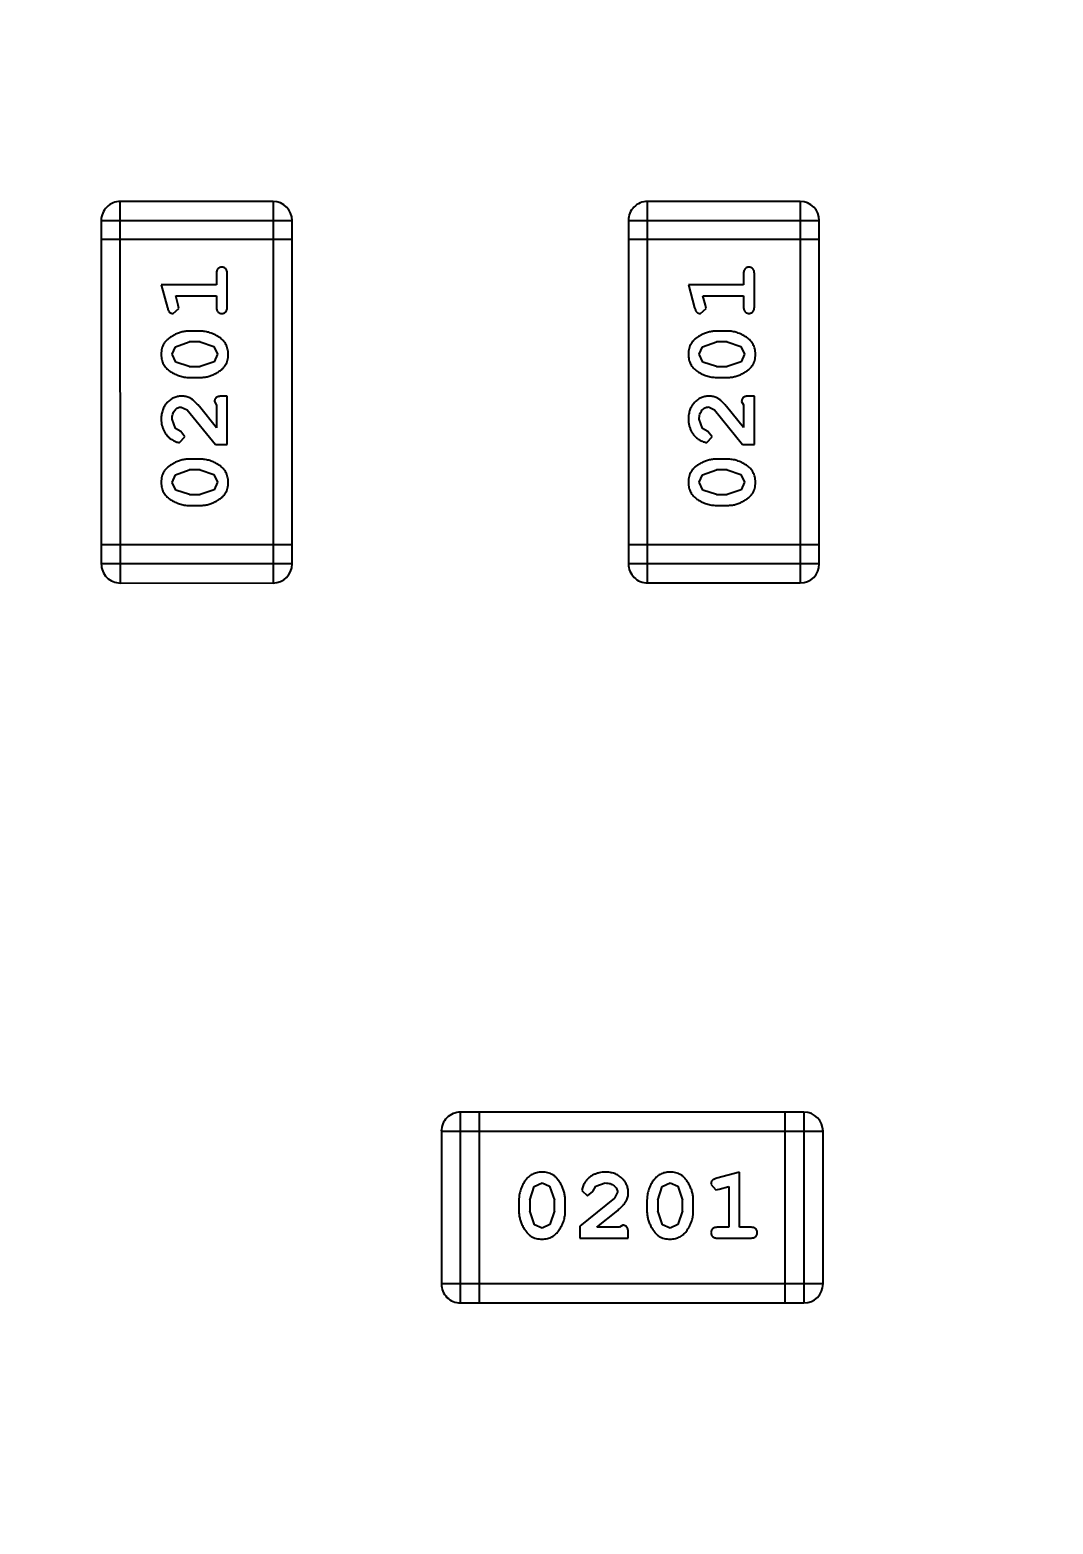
# Model space of a CAD drawing. Header units: millimetres. Extents: x -49 to 153, y -182 to -55.
# Drawn here: x 129.915 to 131.549, y -124.369 to -121.981 of the extents above; entities that cross this region are included whole.
import ezdxf

# ---------------------------------------------------------------- set-up
doc = ezdxf.new("R2010")
doc.units = ezdxf.units.MM
doc.header["$LTSCALE"] = 1.21
doc.header["$MEASUREMENT"] = 0
doc.header["$PDMODE"] = 3
doc.header["$PDSIZE"] = 0.3125
doc.layers.get('0').update_dxf_attribs({"linetype": 'CONTINUOUS'})
doc.layers.get('DEFPOINTS').update_dxf_attribs({"linetype": 'CONTINUOUS'})
doc.layers.add('Dim', color=3, linetype='CONTINUOUS', lineweight=25)
doc.styles.get("Standard").update_dxf_attribs({"font": 'txt', "width": 0.8})
doc.dimstyles.get("Standard").update_dxf_attribs({"dimtxt": 0.15625, "dimasz": 0.1875, "dimexe": 0.125, "dimexo": 0.0625, "dimgap": 0.09, "dimtad": 0, "dimtih": 1, "dimtoh": 1, "dimzin": 4, "dimdsep": 46, "dimtxsty": 'Standard', "dimblk": '_FILLED', "dimblk1": '_FILLED', "dimblk2": '_FILLED', "dimcen": 0.09, "dimazin": 1, "dimtp": 0.01, "dimtm": 0.01, "dimtfac": 1, "dimtofl": 0, "dimtmove": 0, "dimatfit": 3, "dimldrblk": '_FILLED', "dimfxl": 1, "dimtolj": 1, "dimtzin": 4, "dimarcsym": 0})

# ---------------------------------------------------------------- blocks, each defined once
blk = doc.blocks.new('_FILLED')
at = {"color": 0, "linetype": 'ByBlock'}
blk.add_solid([(0, 0), (-1, 0.1667), (-1, -0.1667)], dxfattribs=at)
blk = doc.blocks.new('*D79')
at = {"layer": 'DEFPOINTS', "color": 0}
for p in [(103.9882, -113.9099), (95.9455, -118.3888), (95.7094, -126.5744), (123.0081, -126.5744), (150.6978, -126.5744)]:
    blk.add_point(p, dxfattribs=at)
at = {"layer": 'Dim', "color": 0, "lineweight": -2}
for p, q in [((103.9361, -113.8752), (99.3703, -110.835)), ((95.6469, -126.5744), (94.6096, -126.5744))]:
    blk.add_line(p, q, dxfattribs=at)
for start, end in [(149.38213, 160.15016), (166.19189, 176.95991)]:
    blk.add_arc((123.0081, -126.5744), 28.2735, start, end, dxfattribs=at)
at = {"layer": 'Dim', "color": 0, "lineweight": -2, "xscale": 1.5, "yscale": 1.5, "zscale": 1.5}
for p, rotation in [((99.4744, -110.9043), 57.86208909579157), ((94.7346, -126.5744), 268.4799565881056)]:
    blk.add_blockref('_FILLED', p, dxfattribs=dict(at, rotation=rotation))
at = {"layer": 'Dim', "color": 0, "insert": (95.9455, -118.3888), "char_height": 1.5, "attachment_point": 5, "rotation": 73.171}
blk.add_mtext('\\A1;34%%d', dxfattribs=at)

msp = doc.modelspace()

# ---------------------------------------------------------------- linework, layer by layer
at = {"color": 6, "linetype": 'Continuous'}
for p, q in [((130.3029, -122.2555), (130.059, -122.2556)), ((130.0591, -122.8652), (130.059, -122.2556)), ((130.3029, -122.2555), (130.3029, -122.8651)), ((131.1449, -122.2555), (130.901, -122.2555)), ((130.9011, -122.8651), (130.901, -122.2555)), ((131.1449, -122.2555), (131.1449, -122.8651)), ((130.0286, -122.286), (130.3334, -122.286)), ((130.0286, -122.286), (130.0286, -122.8347)), ((130.3334, -122.8347), (130.3334, -122.286)), ((130.8706, -122.286), (131.1754, -122.286)), ((130.8706, -122.286), (130.8706, -122.8346)), ((131.1754, -122.8346), (131.1754, -122.286)), ((130.3334, -122.3165), (130.0286, -122.3165)), ((131.1754, -122.3164), (130.8706, -122.3165)), ((130.2124, -122.3716), (130.2124, -122.3889)), ((130.2297, -122.4235), (130.2297, -122.3716)), ((131.0544, -122.3715), (131.0544, -122.3888)), ((131.0717, -122.4234), (131.0717, -122.3715)), ((130.2124, -122.3889), (130.1243, -122.3889)), ((130.1243, -122.3889), (130.1342, -122.4255)), ((130.1475, -122.4062), (130.2124, -122.4062)), ((130.1516, -122.4212), (130.1475, -122.4062)), ((130.2124, -122.4062), (130.2124, -122.4235)), ((131.0544, -122.3888), (130.9663, -122.3888)), ((130.9663, -122.3888), (130.9762, -122.4254)), ((130.9895, -122.4061), (131.0544, -122.4061)), ((130.9936, -122.4211), (130.9895, -122.4061)), ((131.0544, -122.4061), (131.0544, -122.4234)), ((130.1434, -122.4345), (130.1527, -122.4266)), ((130.1527, -122.4266), (130.1516, -122.4212)), ((130.9854, -122.4344), (130.9947, -122.4265)), ((130.9947, -122.4265), (130.9936, -122.4211)), ((130.1469, -122.4877), (130.1692, -122.4801)), ((130.1867, -122.4628), (130.169, -122.4628)), ((130.1864, -122.4801), (130.1692, -122.4801)), ((130.1864, -122.4801), (130.2082, -122.4874)), ((130.9889, -122.4876), (131.0112, -122.4801)), ((131.0287, -122.4628), (131.011, -122.4628)), ((131.0284, -122.4801), (131.0112, -122.4801)), ((131.0284, -122.4801), (131.0502, -122.4873)), ((130.1417, -122.4998), (130.1469, -122.4877)), ((130.1475, -122.5122), (130.1417, -122.4998)), ((130.2082, -122.4874), (130.214, -122.4997)), ((130.214, -122.4997), (130.2087, -122.5118)), ((130.9837, -122.4998), (130.9889, -122.4876)), ((130.9895, -122.5121), (130.9837, -122.4998)), ((131.0502, -122.4873), (131.056, -122.4996)), ((131.056, -122.4996), (131.0507, -122.5117)), ((130.1692, -122.5195), (130.1475, -122.5122)), ((130.1692, -122.5195), (130.1864, -122.5195)), ((130.2087, -122.5118), (130.1864, -122.5195)), ((131.0112, -122.5194), (130.9895, -122.5121)), ((131.0112, -122.5194), (131.0284, -122.5194)), ((131.0507, -122.5117), (131.0284, -122.5194)), ((130.169, -122.5368), (130.1867, -122.5368)), ((131.011, -122.5367), (131.0287, -122.5367)), ((130.2093, -122.5753), (130.2125, -122.5808)), ((130.2298, -122.5666), (130.2219, -122.5666)), ((130.2298, -122.6437), (130.2298, -122.5666)), ((131.0513, -122.5752), (131.0544, -122.5807)), ((131.0718, -122.5666), (131.0639, -122.5666)), ((131.0718, -122.6437), (131.0718, -122.5666)), ((130.1562, -122.584), (130.1659, -122.5887)), ((130.1659, -122.5887), (130.2109, -122.6437)), ((130.2125, -122.617), (130.1854, -122.5834)), ((130.2125, -122.5808), (130.2125, -122.617)), ((130.9982, -122.5839), (131.0079, -122.5887)), ((131.0079, -122.5887), (131.0529, -122.6437)), ((131.0545, -122.6169), (131.0274, -122.5833)), ((131.0544, -122.5807), (131.0545, -122.6169)), ((130.147, -122.6183), (130.1417, -122.6034)), ((130.1556, -122.6233), (130.147, -122.6183)), ((130.1621, -122.6318), (130.1556, -122.6233)), ((130.989, -122.6183), (130.9837, -122.6034)), ((130.9975, -122.6232), (130.989, -122.6183)), ((131.0041, -122.6317), (130.9975, -122.6232)), ((130.1537, -122.6406), (130.1621, -122.6318)), ((130.2109, -122.6437), (130.2298, -122.6437)), ((130.9957, -122.6405), (131.0041, -122.6317)), ((131.0529, -122.6437), (131.0718, -122.6437)), ((130.1867, -122.6673), (130.169, -122.6673)), ((131.0287, -122.6673), (131.011, -122.6673)), ((130.1417, -122.7044), (130.147, -122.6922)), ((130.147, -122.6922), (130.1692, -122.6846)), ((130.1865, -122.6846), (130.1692, -122.6846)), ((130.1865, -122.6846), (130.2082, -122.6919)), ((130.2082, -122.6919), (130.214, -122.7042)), ((130.9837, -122.7043), (130.989, -122.6921)), ((130.989, -122.6921), (131.0112, -122.6846)), ((131.0285, -122.6846), (131.0112, -122.6846)), ((131.0285, -122.6846), (131.0502, -122.6918)), ((131.0502, -122.6918), (131.056, -122.7041)), ((130.1475, -122.7167), (130.1417, -122.7044)), ((130.1693, -122.724), (130.1475, -122.7167)), ((130.2088, -122.7163), (130.1865, -122.724)), ((130.214, -122.7042), (130.2088, -122.7163)), ((130.9895, -122.7167), (130.9837, -122.7043)), ((131.0112, -122.7239), (130.9895, -122.7167)), ((131.0507, -122.7163), (131.0285, -122.7239)), ((131.056, -122.7041), (131.0507, -122.7163)), ((130.169, -122.7413), (130.1867, -122.7413)), ((130.1693, -122.724), (130.1865, -122.724)), ((131.011, -122.7412), (131.0287, -122.7412)), ((131.0112, -122.7239), (131.0285, -122.7239)), ((130.3334, -122.8042), (130.0286, -122.8042)), ((131.1754, -122.8041), (130.8706, -122.8041)), ((130.3334, -122.8347), (130.0286, -122.8347)), ((131.1754, -122.8346), (130.8706, -122.8346)), ((130.0591, -122.8652), (130.3029, -122.8651)), ((130.9011, -122.8651), (131.1449, -122.8651)), ((131.1509, -123.7107), (130.6022, -123.7108)), ((130.6023, -124.0156), (130.6022, -123.7108)), ((130.6327, -124.0156), (130.6327, -123.7108)), ((131.1204, -123.7107), (131.1204, -124.0155)), ((131.1509, -123.7107), (131.1509, -124.0155)), ((130.5718, -123.7413), (131.1814, -123.7412)), ((130.5718, -123.7413), (130.5718, -123.9851)), ((131.1814, -123.9851), (131.1814, -123.7412)), ((131.048, -123.8065), (131.0115, -123.8164)), ((131.048, -123.8946), (131.048, -123.8065)), ((130.713, -123.8514), (130.7202, -123.8296)), ((130.7202, -123.8296), (130.7326, -123.8238)), ((130.7326, -123.8238), (130.7447, -123.8291)), ((130.7447, -123.8291), (130.7523, -123.8514)), ((130.7963, -123.8359), (130.8052, -123.8443)), ((130.8052, -123.8443), (130.8136, -123.8377)), ((130.8136, -123.8377), (130.8186, -123.8292)), ((130.8186, -123.8292), (130.8335, -123.8238)), ((130.853, -123.8384), (130.8482, -123.8481)), ((130.9175, -123.8514), (130.9247, -123.8296)), ((130.9247, -123.8296), (130.9371, -123.8238)), ((130.9371, -123.8238), (130.9492, -123.8291)), ((130.9492, -123.8291), (130.9568, -123.8514)), ((131.0024, -123.8256), (131.0103, -123.8348)), ((131.0103, -123.8348), (131.0157, -123.8338)), ((131.0157, -123.8338), (131.0307, -123.8296)), ((131.0307, -123.8296), (131.0307, -123.8946)), ((130.6957, -123.8512), (130.6957, -123.8689)), ((130.713, -123.8514), (130.713, -123.8686)), ((130.7523, -123.8686), (130.7523, -123.8514)), ((130.7696, -123.8689), (130.7696, -123.8511)), ((130.8482, -123.8481), (130.7932, -123.8931)), ((130.9002, -123.8511), (130.9002, -123.8689)), ((130.9175, -123.8514), (130.9175, -123.8686)), ((130.9568, -123.8686), (130.9568, -123.8514)), ((130.9741, -123.8689), (130.9741, -123.8511)), ((130.7206, -123.8909), (130.713, -123.8686)), ((130.745, -123.8904), (130.7328, -123.8962)), ((130.7523, -123.8686), (130.745, -123.8904)), ((130.8199, -123.8946), (130.8535, -123.8676)), ((130.9251, -123.8909), (130.9175, -123.8686)), ((130.9496, -123.8904), (130.9373, -123.8962)), ((130.9568, -123.8686), (130.9496, -123.8904)), ((130.7328, -123.8962), (130.7206, -123.8909)), ((130.7932, -123.8931), (130.7932, -123.9119)), ((130.7932, -123.9119), (130.8703, -123.9119)), ((130.8561, -123.8946), (130.8199, -123.8946)), ((130.8616, -123.8915), (130.8561, -123.8946)), ((130.8703, -123.9119), (130.8703, -123.9041)), ((130.9373, -123.8962), (130.9251, -123.8909)), ((131.0307, -123.8946), (131.0134, -123.8946)), ((131.0134, -123.9119), (131.0654, -123.9119)), ((131.0654, -123.8946), (131.048, -123.8946)), ((131.1814, -123.9851), (130.5718, -123.9851)), ((130.6023, -124.0156), (131.1509, -124.0155))]:
    msp.add_line(p, q, dxfattribs=at)
at = {"color": 7, "linetype": 'Continuous'}
msp.add_arc((123.0081, -126.5744), 24.48, 100.97933, 79.01595, dxfattribs=at)
at = {"color": 6, "linetype": 'Continuous'}
for centre, start, end in [((130.059, -122.286), 90.0045, 180.0045), ((130.3029, -122.286), 0.0045, 90.0045), ((130.901, -122.286), 90.0045, 180.0045), ((131.1449, -122.286), 0.0045, 90.0045), ((130.0591, -122.8347), 180.0045, 270.0045), ((130.3029, -122.8347), 270.0045, 0.0045), ((130.9011, -122.8346), 180.0045, 270.0045), ((131.1449, -122.8346), 270.0045, 0.0045), ((130.6022, -123.7413), 90.0045, 180.0045), ((131.1509, -123.7412), 0.0045, 90.0045), ((130.6023, -123.9851), 180.0045, 270.0045), ((131.1509, -123.9851), 270.0045, 0.0045)]:
    msp.add_arc(centre, 0.0305, start, end, dxfattribs=at)
for points, knots in [([(130.2211, -122.3606), (130.2205, -122.3606), (130.2193, -122.3607), (130.2176, -122.3612), (130.2161, -122.362), (130.2148, -122.3632), (130.2137, -122.3647), (130.213, -122.3667), (130.2125, -122.369), (130.2125, -122.3707), (130.2124, -122.3716)], [0, 0, 0, 0, 0.11517, 0.223509, 0.328254, 0.438012, 0.553651, 0.682263, 0.830856, 1, 1, 1, 1]), ([(130.2297, -122.3716), (130.2297, -122.3707), (130.2297, -122.369), (130.2292, -122.3667), (130.2285, -122.3647), (130.2274, -122.3632), (130.2261, -122.362), (130.2246, -122.3612), (130.2229, -122.3607), (130.2217, -122.3606), (130.2211, -122.3606)], [0, 0, 0, 0, 0.169012, 0.317488, 0.445429, 0.560977, 0.67065, 0.776666, 0.88492, 1, 1, 1, 1]), ([(131.0631, -122.3605), (131.0625, -122.3605), (131.0613, -122.3606), (131.0596, -122.3611), (131.0581, -122.3619), (131.0568, -122.3631), (131.0557, -122.3646), (131.055, -122.3666), (131.0545, -122.3689), (131.0545, -122.3706), (131.0544, -122.3715)], [0, 0, 0, 0, 0.11517, 0.223509, 0.328254, 0.438012, 0.553651, 0.682263, 0.830856, 1, 1, 1, 1]), ([(131.0717, -122.3715), (131.0717, -122.3706), (131.0717, -122.3689), (131.0712, -122.3666), (131.0705, -122.3646), (131.0694, -122.3631), (131.0681, -122.3619), (131.0666, -122.3611), (131.0649, -122.3606), (131.0637, -122.3605), (131.0631, -122.3605)], [0, 0, 0, 0, 0.169012, 0.317488, 0.445429, 0.560977, 0.67065, 0.776666, 0.88492, 1, 1, 1, 1]), ([(130.1342, -122.4255), (130.1345, -122.4263), (130.135, -122.4279), (130.1358, -122.43), (130.1367, -122.4316), (130.1377, -122.4328), (130.1389, -122.4336), (130.1403, -122.4341), (130.1418, -122.4345), (130.1428, -122.4345), (130.1434, -122.4345)], [0, 0, 0, 0, 0.187321, 0.344927, 0.475328, 0.579604, 0.674244, 0.773631, 0.882025, 1, 1, 1, 1]), ([(130.2124, -122.4235), (130.2125, -122.4244), (130.2125, -122.4261), (130.213, -122.4284), (130.2137, -122.4303), (130.2148, -122.4319), (130.2161, -122.4331), (130.2176, -122.4339), (130.2193, -122.4344), (130.2205, -122.4345), (130.2211, -122.4345)], [0, 0, 0, 0, 0.169102, 0.317658, 0.446239, 0.563118, 0.671828, 0.776546, 0.884858, 1, 1, 1, 1]), ([(130.2211, -122.4345), (130.2217, -122.4345), (130.2229, -122.4344), (130.2246, -122.4339), (130.2261, -122.4331), (130.2274, -122.4319), (130.2285, -122.4304), (130.2292, -122.4284), (130.2297, -122.4261), (130.2297, -122.4244), (130.2297, -122.4235)], [0, 0, 0, 0, 0.115051, 0.223278, 0.329269, 0.437893, 0.554681, 0.682591, 0.83103, 1, 1, 1, 1]), ([(130.9762, -122.4254), (130.9765, -122.4262), (130.9769, -122.4278), (130.9778, -122.4299), (130.9787, -122.4315), (130.9797, -122.4327), (130.9809, -122.4335), (130.9822, -122.434), (130.9838, -122.4344), (130.9848, -122.4344), (130.9854, -122.4344)], [0, 0, 0, 0, 0.187321, 0.344927, 0.475328, 0.579604, 0.674244, 0.773631, 0.882025, 1, 1, 1, 1]), ([(131.0544, -122.4234), (131.0545, -122.4243), (131.0545, -122.426), (131.055, -122.4283), (131.0557, -122.4303), (131.0568, -122.4319), (131.0581, -122.433), (131.0596, -122.4338), (131.0613, -122.4343), (131.0625, -122.4344), (131.0631, -122.4344)], [0, 0, 0, 0, 0.169102, 0.317658, 0.446239, 0.563118, 0.671828, 0.776546, 0.884858, 1, 1, 1, 1]), ([(131.0631, -122.4344), (131.0637, -122.4344), (131.0649, -122.4343), (131.0666, -122.4338), (131.0681, -122.433), (131.0694, -122.4318), (131.0705, -122.4303), (131.0712, -122.4283), (131.0717, -122.426), (131.0717, -122.4243), (131.0717, -122.4234)], [0, 0, 0, 0, 0.115051, 0.223278, 0.329269, 0.437893, 0.554681, 0.682591, 0.83103, 1, 1, 1, 1]), ([(130.169, -122.4628), (130.1679, -122.4628), (130.1657, -122.4629), (130.1626, -122.4632), (130.1594, -122.4637), (130.1563, -122.4644), (130.1533, -122.4653), (130.1503, -122.4664), (130.1473, -122.4677), (130.1444, -122.4692), (130.1417, -122.4708), (130.1391, -122.4724), (130.1368, -122.4741), (130.1347, -122.4758), (130.1328, -122.4775), (130.1312, -122.4792), (130.1298, -122.4809), (130.1282, -122.4833), (130.1266, -122.4865), (130.1253, -122.4906), (130.1245, -122.4952), (130.1244, -122.4983), (130.1244, -122.5)], [0, 0, 0, 0, 0.049855, 0.099516, 0.148482, 0.19758, 0.246804, 0.296268, 0.346517, 0.397047, 0.446826, 0.49336, 0.537801, 0.579207, 0.617974, 0.654833, 0.689171, 0.722088, 0.786392, 0.853518, 0.924186, 1, 1, 1, 1]), ([(130.2313, -122.4997), (130.2313, -122.4983), (130.2312, -122.4954), (130.2305, -122.4914), (130.2294, -122.4875), (130.2278, -122.4839), (130.2258, -122.4806), (130.2232, -122.4776), (130.2203, -122.4748), (130.2169, -122.4723), (130.2133, -122.4701), (130.2096, -122.4682), (130.2059, -122.4665), (130.2022, -122.4652), (130.1983, -122.4641), (130.1945, -122.4634), (130.1906, -122.4629), (130.188, -122.4628), (130.1867, -122.4628)], [0, 0, 0, 0, 0.067217, 0.131051, 0.19272, 0.252824, 0.312745, 0.373449, 0.436041, 0.501494, 0.567761, 0.632087, 0.695096, 0.757109, 0.817993, 0.878657, 0.939311, 1, 1, 1, 1]), ([(131.011, -122.4628), (131.0099, -122.4628), (131.0077, -122.4628), (131.0046, -122.4631), (131.0014, -122.4636), (130.9983, -122.4643), (130.9953, -122.4652), (130.9922, -122.4663), (130.9893, -122.4676), (130.9864, -122.4691), (130.9837, -122.4707), (130.9811, -122.4724), (130.9788, -122.474), (130.9767, -122.4757), (130.9748, -122.4774), (130.9732, -122.4791), (130.9718, -122.4809), (130.9702, -122.4832), (130.9686, -122.4864), (130.9673, -122.4906), (130.9665, -122.4951), (130.9664, -122.4983), (130.9663, -122.4999)], [0, 0, 0, 0, 0.049855, 0.099516, 0.148482, 0.19758, 0.246804, 0.296268, 0.346517, 0.397047, 0.446826, 0.49336, 0.537801, 0.579207, 0.617974, 0.654833, 0.689171, 0.722088, 0.786392, 0.853518, 0.924186, 1, 1, 1, 1]), ([(131.0733, -122.4996), (131.0733, -122.4982), (131.0732, -122.4954), (131.0725, -122.4913), (131.0714, -122.4875), (131.0698, -122.4839), (131.0678, -122.4806), (131.0652, -122.4775), (131.0623, -122.4747), (131.0589, -122.4723), (131.0553, -122.4701), (131.0516, -122.4681), (131.0479, -122.4665), (131.0442, -122.4651), (131.0403, -122.4641), (131.0365, -122.4633), (131.0326, -122.4628), (131.03, -122.4628), (131.0287, -122.4628)], [0, 0, 0, 0, 0.067217, 0.131051, 0.19272, 0.252824, 0.312745, 0.373449, 0.436041, 0.501494, 0.567761, 0.632087, 0.695096, 0.757109, 0.817993, 0.878657, 0.939311, 1, 1, 1, 1]), ([(130.1244, -122.5), (130.1244, -122.5014), (130.1245, -122.5042), (130.1252, -122.5083), (130.1263, -122.5121), (130.1279, -122.5157), (130.13, -122.519), (130.1325, -122.5221), (130.1354, -122.5248), (130.1388, -122.5273), (130.1424, -122.5295), (130.1461, -122.5314), (130.1498, -122.5331), (130.1536, -122.5344), (130.1574, -122.5355), (130.1612, -122.5362), (130.1651, -122.5367), (130.1677, -122.5367), (130.169, -122.5368)], [0, 0, 0, 0, 0.06692, 0.130834, 0.19258, 0.252759, 0.312631, 0.373411, 0.436359, 0.501894, 0.568244, 0.632472, 0.69556, 0.757163, 0.818592, 0.878885, 0.939235, 1, 1, 1, 1]), ([(130.1867, -122.5368), (130.1878, -122.5367), (130.1899, -122.5367), (130.1931, -122.5364), (130.1962, -122.5359), (130.1993, -122.5352), (130.2024, -122.5343), (130.2053, -122.5332), (130.2083, -122.5319), (130.2112, -122.5305), (130.2139, -122.5289), (130.2165, -122.5273), (130.2188, -122.5256), (130.2209, -122.524), (130.2227, -122.5223), (130.2244, -122.5206), (130.2258, -122.5188), (130.2274, -122.5165), (130.229, -122.5133), (130.2304, -122.5091), (130.2312, -122.5045), (130.2313, -122.5014), (130.2313, -122.4997)], [0, 0, 0, 0, 0.049886, 0.09882, 0.148132, 0.19689, 0.246038, 0.295176, 0.345305, 0.395692, 0.445312, 0.491875, 0.535813, 0.577009, 0.616081, 0.652689, 0.687585, 0.720206, 0.785062, 0.85223, 0.923759, 1, 1, 1, 1]), ([(130.9663, -122.4999), (130.9664, -122.5013), (130.9665, -122.5041), (130.9672, -122.5082), (130.9683, -122.5121), (130.9699, -122.5156), (130.9719, -122.5189), (130.9745, -122.522), (130.9774, -122.5248), (130.9808, -122.5272), (130.9844, -122.5294), (130.9881, -122.5314), (130.9918, -122.533), (130.9956, -122.5343), (130.9993, -122.5354), (131.0032, -122.5361), (131.0071, -122.5366), (131.0097, -122.5367), (131.011, -122.5367)], [0, 0, 0, 0, 0.06692, 0.130834, 0.19258, 0.252759, 0.312631, 0.373411, 0.436359, 0.501894, 0.568244, 0.632472, 0.69556, 0.757163, 0.818592, 0.878885, 0.939235, 1, 1, 1, 1]), ([(131.0287, -122.5367), (131.0298, -122.5367), (131.0319, -122.5366), (131.0351, -122.5363), (131.0382, -122.5358), (131.0413, -122.5351), (131.0444, -122.5343), (131.0473, -122.5331), (131.0503, -122.5319), (131.0532, -122.5304), (131.0559, -122.5288), (131.0585, -122.5272), (131.0608, -122.5256), (131.0629, -122.5239), (131.0647, -122.5222), (131.0664, -122.5205), (131.0678, -122.5188), (131.0694, -122.5164), (131.071, -122.5132), (131.0724, -122.509), (131.0732, -122.5045), (131.0733, -122.5013), (131.0733, -122.4996)], [0, 0, 0, 0, 0.049886, 0.09882, 0.148132, 0.19689, 0.246038, 0.295176, 0.345305, 0.395692, 0.445312, 0.491875, 0.535813, 0.577009, 0.616081, 0.652689, 0.687585, 0.720206, 0.785062, 0.85223, 0.923759, 1, 1, 1, 1]), ([(130.1571, -122.5667), (130.156, -122.5667), (130.1538, -122.5668), (130.1506, -122.5672), (130.1475, -122.5681), (130.1445, -122.5692), (130.1416, -122.5706), (130.1389, -122.5724), (130.1363, -122.5745), (130.1339, -122.5769), (130.1317, -122.5796), (130.1297, -122.5824), (130.128, -122.5855), (130.1267, -122.5887), (130.1257, -122.5921), (130.1249, -122.5957), (130.1244, -122.5994), (130.1244, -122.602), (130.1244, -122.6033)], [0, 0, 0, 0, 0.060981, 0.120256, 0.178148, 0.236115, 0.293993, 0.352864, 0.413358, 0.476056, 0.539296, 0.602396, 0.665116, 0.728325, 0.792919, 0.859317, 0.928302, 1, 1, 1, 1]), ([(130.1854, -122.5834), (130.1846, -122.5825), (130.1832, -122.5808), (130.1809, -122.5785), (130.1788, -122.5764), (130.1768, -122.5745), (130.175, -122.5729), (130.1732, -122.5715), (130.1716, -122.5704), (130.1695, -122.5693), (130.167, -122.5682), (130.1638, -122.5673), (130.1605, -122.5667), (130.1583, -122.5667), (130.1571, -122.5667)], [0, 0, 0, 0, 0.103002, 0.197728, 0.285279, 0.365235, 0.437224, 0.502446, 0.560545, 0.611446, 0.707576, 0.80349, 0.900532, 1, 1, 1, 1]), ([(130.2219, -122.5666), (130.2208, -122.5667), (130.2189, -122.5667), (130.2161, -122.5672), (130.2139, -122.5678), (130.2122, -122.5689), (130.2109, -122.5702), (130.21, -122.5717), (130.2094, -122.5734), (130.2093, -122.5747), (130.2093, -122.5753)], [0, 0, 0, 0, 0.1844, 0.34094, 0.473574, 0.586824, 0.690029, 0.789175, 0.890445, 1, 1, 1, 1]), ([(130.9991, -122.5666), (130.998, -122.5666), (130.9958, -122.5667), (130.9926, -122.5672), (130.9895, -122.568), (130.9865, -122.5691), (130.9836, -122.5706), (130.9809, -122.5724), (130.9783, -122.5745), (130.9759, -122.5769), (130.9737, -122.5795), (130.9717, -122.5824), (130.97, -122.5854), (130.9687, -122.5886), (130.9677, -122.592), (130.9669, -122.5956), (130.9664, -122.5994), (130.9664, -122.6019), (130.9664, -122.6033)], [0, 0, 0, 0, 0.060981, 0.120256, 0.178148, 0.236115, 0.293993, 0.352864, 0.413358, 0.476056, 0.539296, 0.602396, 0.665116, 0.728325, 0.792919, 0.859317, 0.928302, 1, 1, 1, 1]), ([(131.0274, -122.5833), (131.0266, -122.5825), (131.0252, -122.5808), (131.0229, -122.5784), (131.0208, -122.5763), (131.0188, -122.5744), (131.017, -122.5728), (131.0152, -122.5715), (131.0136, -122.5703), (131.0115, -122.5692), (131.0089, -122.5681), (131.0058, -122.5672), (131.0025, -122.5667), (131.0003, -122.5666), (130.9991, -122.5666)], [0, 0, 0, 0, 0.103002, 0.197728, 0.285279, 0.365235, 0.437224, 0.502446, 0.560545, 0.611446, 0.707576, 0.80349, 0.900532, 1, 1, 1, 1]), ([(131.0639, -122.5666), (131.0628, -122.5666), (131.0608, -122.5666), (131.0581, -122.5671), (131.0559, -122.5677), (131.0542, -122.5688), (131.0529, -122.5701), (131.052, -122.5717), (131.0514, -122.5734), (131.0513, -122.5746), (131.0513, -122.5752)], [0, 0, 0, 0, 0.1844, 0.34094, 0.473574, 0.586824, 0.690029, 0.789175, 0.890445, 1, 1, 1, 1]), ([(130.1417, -122.6034), (130.1417, -122.602), (130.1418, -122.5994), (130.1426, -122.5955), (130.144, -122.5922), (130.1459, -122.5893), (130.1482, -122.587), (130.1507, -122.5852), (130.1534, -122.5842), (130.1553, -122.584), (130.1562, -122.584)], [0, 0, 0, 0, 0.156344, 0.299348, 0.4327, 0.561, 0.682299, 0.791883, 0.89611, 1, 1, 1, 1]), ([(130.9837, -122.6034), (130.9837, -122.602), (130.9838, -122.5993), (130.9846, -122.5955), (130.986, -122.5921), (130.9879, -122.5892), (130.9902, -122.5869), (130.9927, -122.5851), (130.9954, -122.5841), (130.9973, -122.584), (130.9982, -122.5839)], [0, 0, 0, 0, 0.156344, 0.299348, 0.4327, 0.561, 0.682299, 0.791883, 0.89611, 1, 1, 1, 1]), ([(130.1244, -122.6033), (130.1244, -122.605), (130.1245, -122.6084), (130.1254, -122.6133), (130.1268, -122.6181), (130.1288, -122.6226), (130.1312, -122.6267), (130.1341, -122.6303), (130.1374, -122.6335), (130.1409, -122.636), (130.1445, -122.638), (130.1478, -122.6394), (130.1508, -122.6404), (130.1528, -122.6405), (130.1537, -122.6406)], [0, 0, 0, 0, 0.098286, 0.193983, 0.289056, 0.384352, 0.477435, 0.566197, 0.652355, 0.737986, 0.818188, 0.887401, 0.94802, 1, 1, 1, 1]), ([(130.9664, -122.6033), (130.9664, -122.605), (130.9665, -122.6083), (130.9674, -122.6133), (130.9688, -122.618), (130.9708, -122.6225), (130.9732, -122.6266), (130.9761, -122.6303), (130.9794, -122.6334), (130.9829, -122.6359), (130.9865, -122.6379), (130.9898, -122.6394), (130.9928, -122.6403), (130.9948, -122.6405), (130.9957, -122.6405)], [0, 0, 0, 0, 0.098286, 0.193983, 0.289056, 0.384352, 0.477435, 0.566197, 0.652355, 0.737986, 0.818188, 0.887401, 0.94802, 1, 1, 1, 1]), ([(130.169, -122.6673), (130.1679, -122.6674), (130.1658, -122.6674), (130.1626, -122.6677), (130.1594, -122.6682), (130.1563, -122.6689), (130.1533, -122.6698), (130.1503, -122.6709), (130.1473, -122.6722), (130.1444, -122.6737), (130.1417, -122.6753), (130.1391, -122.6769), (130.1368, -122.6786), (130.1347, -122.6803), (130.1329, -122.682), (130.1312, -122.6837), (130.1298, -122.6854), (130.1282, -122.6878), (130.1266, -122.691), (130.1253, -122.6951), (130.1245, -122.6997), (130.1244, -122.7028), (130.1244, -122.7045)], [0, 0, 0, 0, 0.049855, 0.099516, 0.148482, 0.19758, 0.246804, 0.296268, 0.346517, 0.397047, 0.446826, 0.49336, 0.537801, 0.579207, 0.617974, 0.654833, 0.689171, 0.722088, 0.786392, 0.853518, 0.924186, 1, 1, 1, 1]), ([(130.2313, -122.7042), (130.2313, -122.7028), (130.2312, -122.7), (130.2305, -122.6959), (130.2294, -122.692), (130.2278, -122.6885), (130.2258, -122.6851), (130.2233, -122.6821), (130.2203, -122.6793), (130.2169, -122.6768), (130.2133, -122.6746), (130.2097, -122.6727), (130.2059, -122.671), (130.2022, -122.6697), (130.1984, -122.6686), (130.1945, -122.6679), (130.1906, -122.6674), (130.188, -122.6674), (130.1867, -122.6673)], [0, 0, 0, 0, 0.067217, 0.131051, 0.19272, 0.252824, 0.312745, 0.373449, 0.436041, 0.501494, 0.567761, 0.632087, 0.695096, 0.757109, 0.817993, 0.878657, 0.939311, 1, 1, 1, 1]), ([(131.011, -122.6673), (131.0099, -122.6673), (131.0078, -122.6673), (131.0046, -122.6676), (131.0014, -122.6682), (130.9983, -122.6688), (130.9953, -122.6697), (130.9923, -122.6709), (130.9893, -122.6722), (130.9864, -122.6737), (130.9837, -122.6753), (130.9811, -122.6769), (130.9788, -122.6785), (130.9767, -122.6802), (130.9749, -122.6819), (130.9732, -122.6836), (130.9718, -122.6854), (130.9702, -122.6877), (130.9686, -122.6909), (130.9673, -122.6951), (130.9665, -122.6996), (130.9664, -122.7028), (130.9664, -122.7044)], [0, 0, 0, 0, 0.049855, 0.099516, 0.148482, 0.19758, 0.246804, 0.296268, 0.346517, 0.397047, 0.446826, 0.49336, 0.537801, 0.579207, 0.617974, 0.654833, 0.689171, 0.722088, 0.786392, 0.853518, 0.924186, 1, 1, 1, 1]), ([(131.0733, -122.7042), (131.0733, -122.7027), (131.0732, -122.6999), (131.0725, -122.6958), (131.0714, -122.692), (131.0698, -122.6884), (131.0678, -122.6851), (131.0653, -122.682), (131.0623, -122.6792), (131.0589, -122.6768), (131.0553, -122.6746), (131.0517, -122.6726), (131.0479, -122.671), (131.0442, -122.6696), (131.0404, -122.6686), (131.0365, -122.6678), (131.0326, -122.6674), (131.03, -122.6673), (131.0287, -122.6673)], [0, 0, 0, 0, 0.067217, 0.131051, 0.19272, 0.252824, 0.312745, 0.373449, 0.436041, 0.501494, 0.567761, 0.632087, 0.695096, 0.757109, 0.817993, 0.878657, 0.939311, 1, 1, 1, 1]), ([(130.1244, -122.7045), (130.1244, -122.7059), (130.1245, -122.7087), (130.1252, -122.7128), (130.1263, -122.7166), (130.1279, -122.7202), (130.13, -122.7235), (130.1325, -122.7266), (130.1354, -122.7294), (130.1388, -122.7318), (130.1424, -122.734), (130.1461, -122.7359), (130.1498, -122.7376), (130.1536, -122.7389), (130.1574, -122.74), (130.1612, -122.7407), (130.1651, -122.7412), (130.1677, -122.7412), (130.169, -122.7413)], [0, 0, 0, 0, 0.06692, 0.130834, 0.19258, 0.252759, 0.312631, 0.373411, 0.436359, 0.501894, 0.568244, 0.632472, 0.69556, 0.757163, 0.818592, 0.878885, 0.939235, 1, 1, 1, 1]), ([(130.1867, -122.7413), (130.1878, -122.7413), (130.1899, -122.7412), (130.1931, -122.7409), (130.1962, -122.7404), (130.1993, -122.7397), (130.2024, -122.7389), (130.2054, -122.7377), (130.2083, -122.7365), (130.2112, -122.735), (130.2139, -122.7334), (130.2165, -122.7318), (130.2188, -122.7301), (130.2209, -122.7285), (130.2228, -122.7268), (130.2244, -122.7251), (130.2259, -122.7234), (130.2275, -122.721), (130.2291, -122.7178), (130.2304, -122.7136), (130.2312, -122.709), (130.2313, -122.7059), (130.2313, -122.7042)], [0, 0, 0, 0, 0.049886, 0.09882, 0.148132, 0.19689, 0.246038, 0.295176, 0.345305, 0.395692, 0.445312, 0.491875, 0.535813, 0.577009, 0.616081, 0.652689, 0.687585, 0.720206, 0.785062, 0.85223, 0.923759, 1, 1, 1, 1]), ([(130.9664, -122.7044), (130.9664, -122.7058), (130.9665, -122.7087), (130.9672, -122.7127), (130.9683, -122.7166), (130.9699, -122.7202), (130.972, -122.7235), (130.9745, -122.7265), (130.9774, -122.7293), (130.9808, -122.7318), (130.9844, -122.734), (130.9881, -122.7359), (130.9918, -122.7375), (130.9956, -122.7389), (130.9994, -122.7399), (131.0032, -122.7407), (131.0071, -122.7411), (131.0097, -122.7412), (131.011, -122.7412)], [0, 0, 0, 0, 0.06692, 0.130834, 0.19258, 0.252759, 0.312631, 0.373411, 0.436359, 0.501894, 0.568244, 0.632472, 0.69556, 0.757163, 0.818592, 0.878885, 0.939235, 1, 1, 1, 1]), ([(131.0287, -122.7412), (131.0298, -122.7412), (131.0319, -122.7411), (131.0351, -122.7408), (131.0382, -122.7404), (131.0413, -122.7397), (131.0444, -122.7388), (131.0474, -122.7376), (131.0503, -122.7364), (131.0532, -122.7349), (131.0559, -122.7333), (131.0585, -122.7317), (131.0608, -122.7301), (131.0629, -122.7284), (131.0648, -122.7267), (131.0664, -122.725), (131.0679, -122.7233), (131.0695, -122.7209), (131.0711, -122.7177), (131.0724, -122.7136), (131.0732, -122.709), (131.0733, -122.7058), (131.0733, -122.7042)], [0, 0, 0, 0, 0.049886, 0.09882, 0.148132, 0.19689, 0.246038, 0.295176, 0.345305, 0.395692, 0.445312, 0.491875, 0.535813, 0.577009, 0.616081, 0.652689, 0.687585, 0.720206, 0.785062, 0.85223, 0.923759, 1, 1, 1, 1]), ([(130.7325, -123.8065), (130.731, -123.8066), (130.7282, -123.8066), (130.7241, -123.8074), (130.7203, -123.8085), (130.7167, -123.8101), (130.7134, -123.8121), (130.7104, -123.8146), (130.7076, -123.8176), (130.7051, -123.821), (130.7029, -123.8246), (130.701, -123.8283), (130.6993, -123.832), (130.698, -123.8357), (130.6969, -123.8395), (130.6962, -123.8434), (130.6957, -123.8472), (130.6957, -123.8498), (130.6957, -123.8512)], [0, 0, 0, 0, 0.06692, 0.130834, 0.19258, 0.252759, 0.312631, 0.373411, 0.436359, 0.501894, 0.568244, 0.632472, 0.69556, 0.757163, 0.818592, 0.878885, 0.939235, 1, 1, 1, 1]), ([(130.7696, -123.8511), (130.7696, -123.8501), (130.7695, -123.8479), (130.7692, -123.8447), (130.7687, -123.8416), (130.768, -123.8385), (130.7671, -123.8354), (130.766, -123.8324), (130.7647, -123.8295), (130.7632, -123.8266), (130.7616, -123.8239), (130.76, -123.8213), (130.7583, -123.819), (130.7567, -123.8169), (130.7549, -123.815), (130.7532, -123.8134), (130.7515, -123.812), (130.7491, -123.8104), (130.746, -123.8088), (130.7418, -123.8075), (130.7372, -123.8067), (130.7341, -123.8066), (130.7325, -123.8065)], [0, 0, 0, 0, 0.049855, 0.099516, 0.148482, 0.19758, 0.246804, 0.296268, 0.346517, 0.397047, 0.446826, 0.49336, 0.537801, 0.579207, 0.617974, 0.654833, 0.689171, 0.722088, 0.786392, 0.853518, 0.924186, 1, 1, 1, 1]), ([(130.8336, -123.8065), (130.8319, -123.8066), (130.8285, -123.8067), (130.8236, -123.8076), (130.8189, -123.809), (130.8144, -123.811), (130.8102, -123.8134), (130.8066, -123.8163), (130.8034, -123.8195), (130.8009, -123.8231), (130.799, -123.8267), (130.7975, -123.83), (130.7966, -123.833), (130.7964, -123.835), (130.7963, -123.8359)], [0, 0, 0, 0, 0.098286, 0.193983, 0.289056, 0.384352, 0.477435, 0.566197, 0.652355, 0.737986, 0.818188, 0.887401, 0.94802, 1, 1, 1, 1]), ([(130.8703, -123.8393), (130.8702, -123.8382), (130.8702, -123.836), (130.8697, -123.8327), (130.8689, -123.8296), (130.8678, -123.8267), (130.8663, -123.8238), (130.8645, -123.8211), (130.8624, -123.8185), (130.86, -123.8161), (130.8574, -123.8138), (130.8545, -123.8119), (130.8515, -123.8102), (130.8482, -123.8088), (130.8448, -123.8078), (130.8413, -123.807), (130.8375, -123.8066), (130.8349, -123.8066), (130.8336, -123.8065)], [0, 0, 0, 0, 0.060981, 0.120256, 0.178148, 0.236115, 0.293993, 0.352864, 0.413358, 0.476056, 0.539296, 0.602396, 0.665116, 0.728325, 0.792919, 0.859317, 0.928302, 1, 1, 1, 1]), ([(130.937, -123.8065), (130.9355, -123.8066), (130.9327, -123.8066), (130.9286, -123.8073), (130.9248, -123.8085), (130.9212, -123.81), (130.9179, -123.8121), (130.9149, -123.8146), (130.9121, -123.8176), (130.9096, -123.821), (130.9074, -123.8246), (130.9055, -123.8283), (130.9038, -123.832), (130.9025, -123.8357), (130.9014, -123.8395), (130.9007, -123.8434), (130.9003, -123.8472), (130.9002, -123.8498), (130.9002, -123.8511)], [0, 0, 0, 0, 0.06692, 0.130834, 0.19258, 0.252759, 0.312631, 0.373411, 0.436359, 0.501894, 0.568244, 0.632472, 0.69556, 0.757163, 0.818592, 0.878885, 0.939235, 1, 1, 1, 1]), ([(130.9741, -123.8511), (130.9741, -123.8501), (130.974, -123.8479), (130.9738, -123.8447), (130.9732, -123.8416), (130.9725, -123.8385), (130.9716, -123.8354), (130.9705, -123.8324), (130.9692, -123.8295), (130.9677, -123.8266), (130.9661, -123.8238), (130.9645, -123.8213), (130.9628, -123.819), (130.9612, -123.8169), (130.9594, -123.815), (130.9577, -123.8134), (130.956, -123.8119), (130.9536, -123.8104), (130.9505, -123.8088), (130.9463, -123.8075), (130.9418, -123.8067), (130.9386, -123.8066), (130.937, -123.8065)], [0, 0, 0, 0, 0.049855, 0.099516, 0.148482, 0.19758, 0.246804, 0.296268, 0.346517, 0.397047, 0.446826, 0.49336, 0.537801, 0.579207, 0.617974, 0.654833, 0.689171, 0.722088, 0.786392, 0.853518, 0.924186, 1, 1, 1, 1]), ([(131.0115, -123.8164), (131.0106, -123.8167), (131.0091, -123.8171), (131.007, -123.818), (131.0053, -123.8189), (131.0042, -123.8199), (131.0033, -123.8211), (131.0028, -123.8224), (131.0025, -123.8239), (131.0024, -123.825), (131.0024, -123.8256)], [0, 0, 0, 0, 0.187321, 0.344927, 0.475328, 0.579604, 0.674244, 0.773631, 0.882025, 1, 1, 1, 1]), ([(130.8335, -123.8238), (130.8349, -123.8239), (130.8376, -123.824), (130.8414, -123.8248), (130.8448, -123.8262), (130.8477, -123.8281), (130.85, -123.8304), (130.8517, -123.8328), (130.8528, -123.8356), (130.8529, -123.8374), (130.853, -123.8384)], [0, 0, 0, 0, 0.156344, 0.299348, 0.4327, 0.561, 0.682299, 0.791883, 0.89611, 1, 1, 1, 1]), ([(130.8535, -123.8676), (130.8544, -123.8668), (130.8561, -123.8653), (130.8585, -123.8631), (130.8606, -123.861), (130.8624, -123.859), (130.8641, -123.8571), (130.8654, -123.8554), (130.8665, -123.8537), (130.8676, -123.8517), (130.8687, -123.8491), (130.8696, -123.846), (130.8702, -123.8427), (130.8702, -123.8404), (130.8703, -123.8393)], [0, 0, 0, 0, 0.103002, 0.197728, 0.285279, 0.365235, 0.437224, 0.502446, 0.560545, 0.611446, 0.707576, 0.80349, 0.900532, 1, 1, 1, 1]), ([(130.6957, -123.8689), (130.6957, -123.87), (130.6957, -123.8721), (130.696, -123.8753), (130.6965, -123.8784), (130.6972, -123.8815), (130.6981, -123.8845), (130.6992, -123.8875), (130.7005, -123.8905), (130.7019, -123.8934), (130.7035, -123.8961), (130.7051, -123.8987), (130.7068, -123.901), (130.7084, -123.9031), (130.7101, -123.9049), (130.7118, -123.9066), (130.7136, -123.908), (130.7159, -123.9096), (130.7191, -123.9112), (130.7233, -123.9125), (130.7279, -123.9134), (130.7311, -123.9135), (130.7327, -123.9135)], [0, 0, 0, 0, 0.049886, 0.09882, 0.148132, 0.19689, 0.246038, 0.295176, 0.345305, 0.395692, 0.445312, 0.491875, 0.535813, 0.577009, 0.616081, 0.652689, 0.687585, 0.720206, 0.785062, 0.85223, 0.923759, 1, 1, 1, 1]), ([(130.7327, -123.9135), (130.7342, -123.9135), (130.737, -123.9134), (130.7411, -123.9127), (130.7449, -123.9116), (130.7485, -123.91), (130.7518, -123.9079), (130.7548, -123.9054), (130.7576, -123.9025), (130.7601, -123.8991), (130.7623, -123.8955), (130.7642, -123.8918), (130.7659, -123.8881), (130.7673, -123.8843), (130.7683, -123.8805), (130.7691, -123.8767), (130.7695, -123.8728), (130.7696, -123.8702), (130.7696, -123.8689)], [0, 0, 0, 0, 0.067217, 0.131051, 0.19272, 0.252824, 0.312745, 0.373449, 0.436041, 0.501494, 0.567761, 0.632087, 0.695096, 0.757109, 0.817993, 0.878657, 0.939311, 1, 1, 1, 1]), ([(130.9002, -123.8689), (130.9002, -123.87), (130.9002, -123.8721), (130.9005, -123.8753), (130.901, -123.8784), (130.9017, -123.8815), (130.9026, -123.8845), (130.9037, -123.8875), (130.905, -123.8905), (130.9065, -123.8934), (130.908, -123.8961), (130.9097, -123.8986), (130.9113, -123.9009), (130.9129, -123.9031), (130.9146, -123.9049), (130.9163, -123.9066), (130.9181, -123.908), (130.9204, -123.9096), (130.9236, -123.9112), (130.9278, -123.9125), (130.9324, -123.9134), (130.9356, -123.9134), (130.9372, -123.9135)], [0, 0, 0, 0, 0.049886, 0.09882, 0.148132, 0.19689, 0.246038, 0.295176, 0.345305, 0.395692, 0.445312, 0.491875, 0.535813, 0.577009, 0.616081, 0.652689, 0.687585, 0.720206, 0.785062, 0.85223, 0.923759, 1, 1, 1, 1]), ([(130.9372, -123.9135), (130.9387, -123.9135), (130.9415, -123.9134), (130.9456, -123.9127), (130.9494, -123.9115), (130.953, -123.91), (130.9563, -123.9079), (130.9593, -123.9054), (130.9622, -123.9025), (130.9646, -123.8991), (130.9668, -123.8955), (130.9688, -123.8918), (130.9704, -123.8881), (130.9718, -123.8843), (130.9728, -123.8805), (130.9736, -123.8767), (130.974, -123.8728), (130.9741, -123.8702), (130.9741, -123.8689)], [0, 0, 0, 0, 0.067217, 0.131051, 0.19272, 0.252824, 0.312745, 0.373449, 0.436041, 0.501494, 0.567761, 0.632087, 0.695096, 0.757109, 0.817993, 0.878657, 0.939311, 1, 1, 1, 1]), ([(130.8703, -123.9041), (130.8703, -123.903), (130.8702, -123.901), (130.8698, -123.8983), (130.8691, -123.8961), (130.868, -123.8943), (130.8667, -123.893), (130.8652, -123.8921), (130.8635, -123.8916), (130.8623, -123.8915), (130.8616, -123.8915)], [0, 0, 0, 0, 0.1844, 0.34094, 0.473574, 0.586824, 0.690029, 0.789175, 0.890445, 1, 1, 1, 1]), ([(131.0134, -123.8946), (131.0125, -123.8946), (131.0109, -123.8947), (131.0085, -123.8951), (131.0066, -123.8959), (131.005, -123.897), (131.0039, -123.8983), (131.003, -123.8998), (131.0025, -123.9015), (131.0025, -123.9027), (131.0024, -123.9033)], [0, 0, 0, 0, 0.169102, 0.317658, 0.446239, 0.563118, 0.671828, 0.776546, 0.884858, 1, 1, 1, 1]), ([(131.0024, -123.9033), (131.0025, -123.9039), (131.0025, -123.9051), (131.003, -123.9067), (131.0039, -123.9082), (131.005, -123.9096), (131.0066, -123.9107), (131.0085, -123.9114), (131.0109, -123.9119), (131.0125, -123.9119), (131.0134, -123.9119)], [0, 0, 0, 0, 0.115051, 0.223278, 0.329269, 0.437893, 0.554681, 0.682591, 0.83103, 1, 1, 1, 1]), ([(131.0764, -123.9033), (131.0763, -123.9026), (131.0763, -123.9015), (131.0758, -123.8998), (131.0749, -123.8983), (131.0738, -123.897), (131.0722, -123.8959), (131.0703, -123.8951), (131.0679, -123.8947), (131.0662, -123.8946), (131.0654, -123.8946)], [0, 0, 0, 0, 0.11517, 0.223509, 0.328254, 0.438012, 0.553651, 0.682263, 0.830856, 1, 1, 1, 1]), ([(131.0654, -123.9119), (131.0663, -123.9119), (131.0679, -123.9118), (131.0703, -123.9114), (131.0722, -123.9107), (131.0738, -123.9096), (131.0749, -123.9083), (131.0758, -123.9067), (131.0763, -123.9051), (131.0763, -123.9039), (131.0764, -123.9033)], [0, 0, 0, 0, 0.169012, 0.317488, 0.445429, 0.560977, 0.67065, 0.776666, 0.88492, 1, 1, 1, 1])]:
    msp.add_open_spline(points, degree=3, knots=knots, dxfattribs=at)

# ---------------------------------------------------------------- dimensions: what is measured, and where the dimension line sits
at = {"layer": 'Dim'}
dim = msp.add_angular_dim_2l(base=(95.9455, -118.3888), line1=((123.0081, -126.5744), (103.9882, -113.9099)), line2=((95.7094, -126.5744), (150.6978, -126.5744)), dimstyle='Standard', override={"dimtxt": 1.5, "dimasz": 1.5, "dimtih": 0, "dimtoh": 0, "dimzin": 0, "dimcen": 0.198, "dimadec": 0, "dimazin": 0, "dimtp": 0, "dimtm": 0, "dimtdec": 4, "dimtzin": 0, "dimarcsym": 1}, dxfattribs=at)
dim.commit()
dim.dimension.update_dxf_attribs({"geometry": '*D79', "text_midpoint": (95.9455, -118.3888)})

doc.saveas('drawing.dxf')
